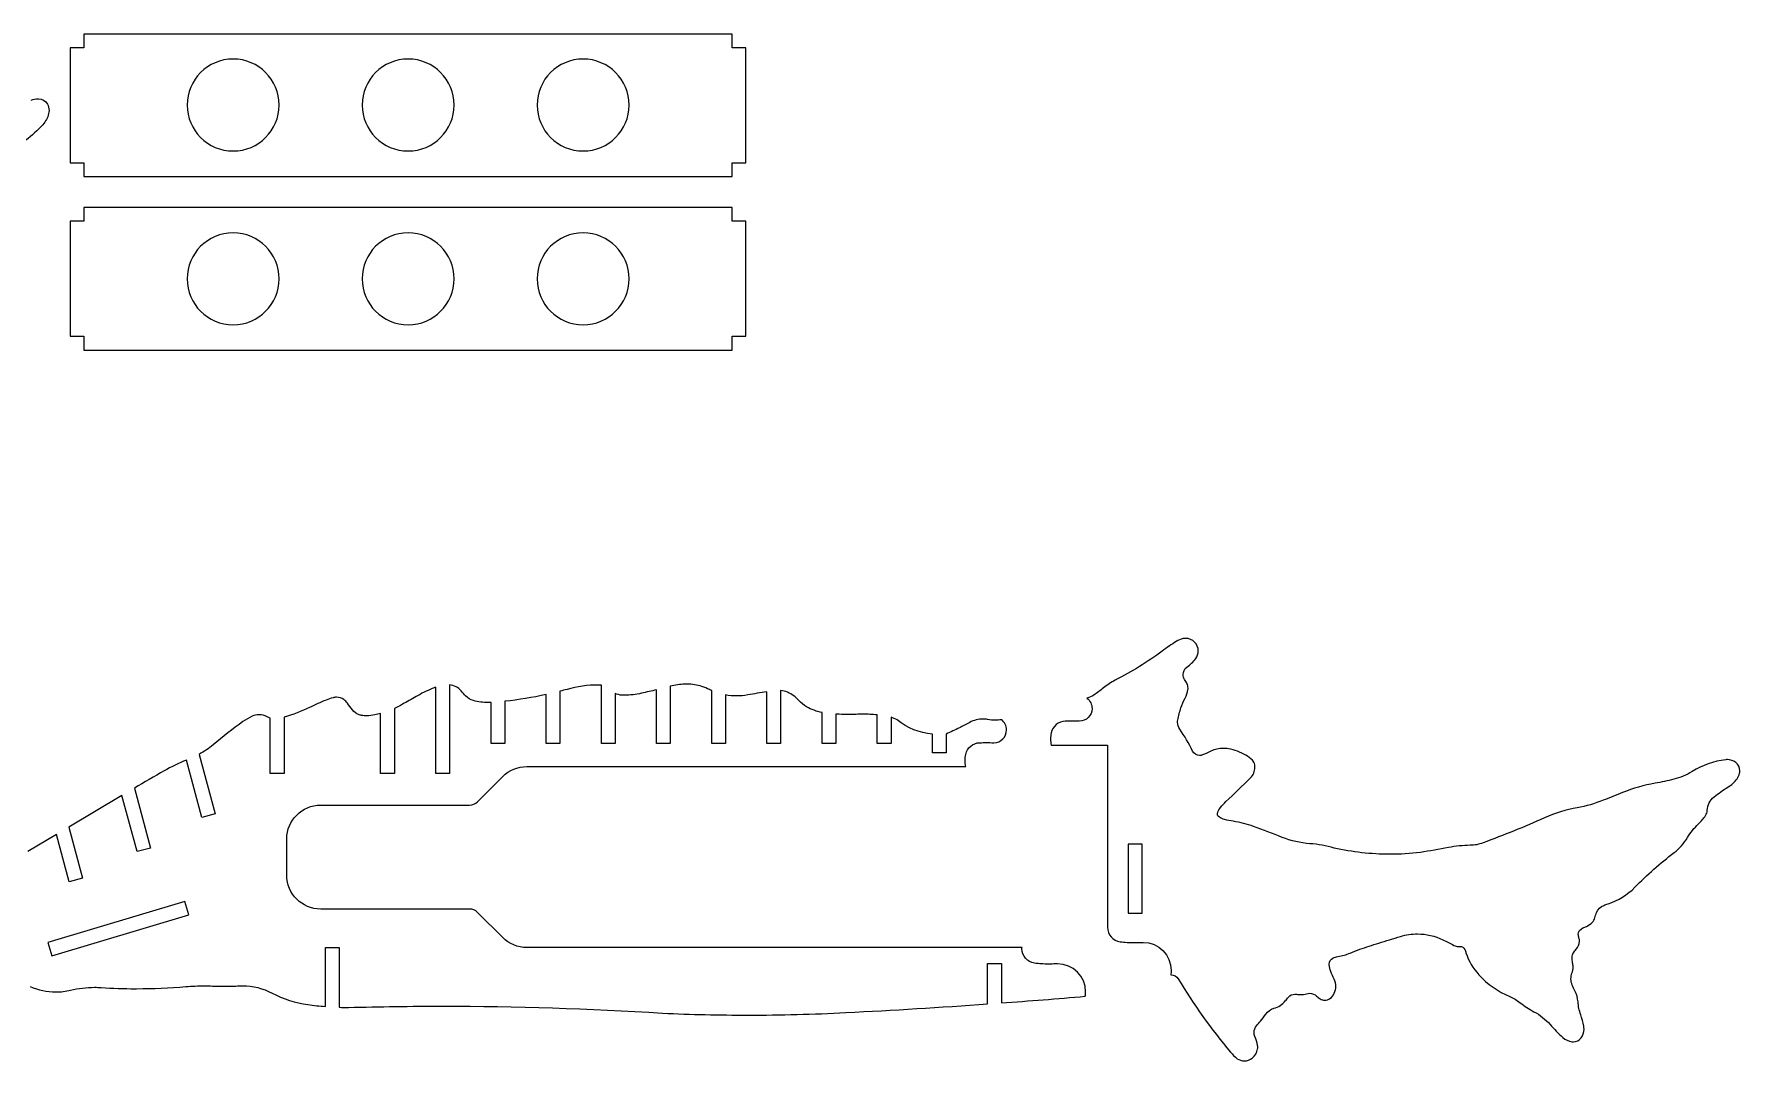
# Model space of a CAD drawing. Extents: x 0 to 1679, y -232 to 488.
# Drawn here: x 515 to 1072, y -232 to 103 of the extents above; entities that cross this region are included whole.
import ezdxf

# ---------------------------------------------------------------- set-up
doc = ezdxf.new("R2010")
doc.units = 0
doc.layers.get('0').update_dxf_attribs({"linetype": 'CONTINUOUS'})

msp = doc.modelspace()

# ---------------------------------------------------------------- linework, layer by layer
at = {"color": 2}
for points in [[(526.752503, 98.550442), (526.752503, 61.068773), (531.250419, 61.068773), (531.250419, 56.57456), (742.727697, 56.57456), (742.727697, 61.068773), (747.225587, 61.068773), (747.225587, 98.550442), (742.727697, 98.550442), (742.727697, 103.047432), (531.250419, 103.047432), (531.250419, 98.550442)], [(516.413644, 81.963236)], [(519.307154, 80.217436)], [(594.908561, 79.91888)], [(652.000246, 79.91888)], [(709.092858, 79.91888)], [(517.788313, 73.475218)], [(519.714533, 77.100724)], [(526.752503, 41.975884), (526.752503, 4.495141), (531.250419, 4.495141), (531.250419, 0.000003), (742.727697, 0.000003), (742.727697, 4.495141), (747.225587, 4.495141), (747.225587, 41.975884), (742.727697, 41.975884), (742.727697, 46.474727), (531.250419, 46.474727), (531.250419, 41.975884)], [(594.908561, 23.22063)], [(652.000246, 23.22063)], [(709.092858, 23.22063)]]:
    msp.add_lwpolyline(points, close=True, dxfattribs=at)
at = {"color": 7}
for points in [[(889.82169, -94.156765)], [(887.601227, -95.071695)], [(891.081689, -103.470787)], [(893.978188, -100.650196)], [(644.859275, -110.444912)], [(654.315509, -111.233688)], [(688.848688, -110.700526)], [(699.583945, -109.28826)], [(727.281296, -109.008966)], [(732.850113, -109.763399)], [(735.301504, -110.774927)], [(863.869134, -110.236024)], [(867.698475, -107.714968)], [(890.309344, -107.467609)], [(891.084387, -108.811322)], [(891.42361, -110.745876)], [(604.880839, -116.581182)], [(610.22992, -114.196043)], [(612.506448, -113.42211)], [(616.054193, -114.061264)], [(617.177085, -115.17553)], [(635.173699, -115.569653)], [(639.599384, -113.04156)], [(655.774475, -112.850848)], [(658.291721, -114.359238)], [(704.996103, -112.25998)], [(707.610663, -112.651405)], [(713.149503, -111.982274)], [(747.788541, -112.537714)], [(762.808037, -112.828649)], [(764.485946, -114.335928)], [(767.024914, -116.362795)], [(858.444461, -113.592951)], [(860.715909, -112.578724)], [(889.148272, -116.729428)], [(890.48807, -113.580489)], [(583.072346, -121.230361)], [(586.130903, -119.459399)], [(591.019635, -119.675167)], [(618.87952, -117.422081)], [(620.844051, -118.930497)], [(621.799038, -119.190291)], [(626.105079, -119.0571)], [(777.64214, -118.820774)], [(783.177832, -118.860514)], [(796.603584, -120.697649)], [(820.23675, -121.482059)], [(825.448433, -120.436346)], [(826.047449, -120.503683)], [(830.547456, -120.598721)], [(851.383209, -121.102832)], [(855.861467, -121.102832)], [(816.856883, -123.233918)], [(846.824332, -124.907223)], [(888.760737, -123.693076)], [(573.379785, -128.77768)], [(818.927327, -131.912992)], [(823.486203, -128.108602)], [(827.964461, -128.108602)], [(892.947689, -130.852807)], [(896.160075, -132.087908)], [(898.931638, -130.862173)], [(904.677621, -130.113588)], [(910.295863, -132.178634)], [(557.427421, -137.289352)], [(912.436818, -133.816352)], [(913.204877, -135.280794)], [(1055.923006, -137.519169)], [(1066.894615, -133.651649)], [(1070.166267, -134.556735)], [(1071.405549, -138.087812)], [(911.830737, -139.574479)], [(1033.250278, -144.358807)], [(1043.834352, -141.340335)], [(1049.95308, -140.040225)], [(1067.598407, -142.593295)], [(1070.613043, -139.864568)], [(902.076687, -149.206265)], [(903.800871, -147.327829)], [(1018.443771, -149.331307)], [(1026.862389, -146.902114)], [(1060.858464, -150.16784)], [(1063.066835, -145.791658)], [(901.142258, -150.905551)], [(901.67124, -152.400738)], [(903.401271, -153.139561)], [(906.212548, -153.745642)], [(1060.303447, -151.865989)], [(876.446764, -183.726055), (876.446764, -161.226577), (871.946784, -161.226577), (871.946784, -183.726055)], [(922.181158, -158.979074)], [(931.220965, -161.046819)], [(987.704082, -160.798349)], [(1054.385724, -159.080594)], [(939.113009, -162.466494)], [(967.292986, -163.891566)], [(976.39587, -162.308326)], [(983.535413, -161.581939)], [(1050.032878, -163.971338)], [(1037.24747, -175.273253)], [(519.461856, -193.310534), (520.751858, -197.621681), (565.432496, -184.256307), (564.142123, -179.94516)], [(1024.756094, -183.476077)], [(1027.061806, -181.176187)], [(1028.496244, -180.634399)], [(1020.280985, -188.546288)], [(1021.459915, -188.04813)], [(1023.373832, -186.703253)], [(1024.188643, -185.232937)], [(869.281027, -193.015497)], [(876.158077, -193.254204)], [(953.681973, -193.475581)], [(960.782914, -191.299145)], [(974.61959, -192.364357)], [(978.216812, -194.221071)], [(980.059026, -194.583233)], [(1019.004635, -191.821035)], [(841.379683, -200.02124)], [(848.256733, -200.259974)], [(938.727115, -198.355265)], [(940.360626, -197.865283)], [(947.487707, -195.504776)], [(981.720583, -195.555391)], [(982.143493, -196.701619)], [(1016.744141, -198.079939)], [(1016.928291, -199.876275)], [(1017.172977, -196.637325)], [(1018.108835, -195.456807)], [(885.830001, -203.818858)], [(937.509634, -200.543766)], [(938.056475, -202.738035)], [(939.141955, -205.252926)], [(986.309755, -203.790918)], [(1016.725038, -203.304825)], [(526.865956, -208.839406)], [(536.883769, -207.977499)], [(548.40378, -208.354107)], [(564.508756, -207.679869)], [(573.18947, -207.478098)], [(582.018934, -207.423594)], [(592.630683, -209.811882)], [(924.195272, -211.144932)], [(926.801682, -210.172853)], [(930.136782, -210.000292)], [(933.415022, -210.78277)], [(939.178917, -209.858528)], [(996.403106, -210.919957)], [(1016.83484, -207.189147)], [(1017.706113, -209.062106)], [(604.308466, -213.552429)], [(719.962682, -216.337645)], [(779.856412, -216.141271)], [(916.808449, -216.651811)], [(919.485265, -214.749219)], [(923.198957, -212.352729)], [(934.534765, -211.638803)], [(937.772154, -211.554745)], [(999.790037, -212.917588)], [(1004.308036, -215.84806)], [(1018.689886, -212.646892)], [(1019.55809, -216.846227)], [(913.804767, -220.423843)], [(1009.595152, -220.063004)], [(1020.548902, -220.549044)], [(913.285549, -223.975081)], [(914.164997, -226.894599)], [(914.164997, -228.008124)], [(1013.720165, -224.265831)], [(1019.715041, -224.412305)], [(905.303969, -229.059711)], [(907.483104, -231.179288)], [(912.362153, -230.986909)]]:
    msp.add_lwpolyline(points, close=True, dxfattribs=at)
for points in [[(883.054521, -98.194916), (883.054521, -98.193328)], [(650.544959, -109.222035), (650.544959, -138.160625), (646.045269, -138.160625), (646.045269, -109.997026)], [(704.546629, -112.081202), (704.546629, -112.081202), (704.546629, -128.40975), (700.046992, -128.40975), (700.046992, -109.317073)], [(722.546471, -109.703021), (722.546471, -128.40975), (718.046411, -128.40975), (718.046411, -110.839194)], [(740.54626, -112.536153), (740.54626, -128.40975), (736.046174, -128.40975), (736.046174, -111.127802)], [(758.547161, -111.074383), (758.547161, -128.40975), (754.047525, -128.40975), (754.047525, -111.461547)], [(668.547447, -114.605379), (668.547447, -128.40975), (664.045879, -128.40975), (664.045879, -115.00117)], [(686.546839, -111.325631), (686.546839, -128.40975), (682.047229, -128.40975), (682.047229, -112.404073)], [(596.544426, -119.787747), (596.544426, -138.160625), (592.044737, -138.160625), (592.044737, -120.134007)], [(632.545196, -116.899793), (632.545196, -138.160625), (628.04548, -138.160625), (628.04548, -118.558175)], [(776.546924, -118.75185), (776.546924, -128.40975), (772.046917, -128.40975), (772.046917, -118.246258)], [(794.546687, -119.789387), (794.546687, -128.40975), (790.046706, -128.40975), (790.046706, -119.029504)], [(888.130209, -120.666005), (888.130209, -120.664682)], [(812.547667, -125.279465), (812.547667, -131.402082), (808.046469, -131.402082), (808.046469, -125.333255)], [(568.823607, -131.904817), (568.823607, -131.904817), (574.053123, -151.350739), (569.706945, -152.514509), (564.669808, -133.788729)], [(846.824332, -128.904124), (846.824332, -128.904124), (865.196337, -128.904151)], [(865.196337, -128.904151), (865.196337, -187.917955)], [(675.725169, -135.909894), (675.725169, -135.909894), (818.927327, -135.909894)], [(547.699486, -142.895159), (547.69684, -142.895159), (552.963715, -162.478188), (548.617537, -163.643545), (543.636861, -145.291252), (526.281359, -155.615532), (530.750965, -172.291478), (526.405184, -173.456465), (522.266598, -158.004587), (512.945962, -163.558191)], [(659.680571, -147.370268), (659.680571, -147.370268), (667.900197, -139.151093)], [(608.488644, -148.45035), (657.07305, -148.45035)], [(912.86674, -155.439901), (912.864094, -155.439901)], [(1007.789582, -152.618834), (1007.792228, -152.618834)], [(1058.012949, -154.580958), (1058.012949, -154.582281)], [(597.422314, -171.318579), (597.422314, -159.516204)], [(657.07305, -182.383718), (608.488644, -182.383718)], [(667.900197, -191.683267), (659.680571, -183.463721)], [(667.898424, -191.683267), (667.900197, -191.683267)], [(1018.84652, -191.252023), (1018.84652, -191.251229)], [(610.046273, -214.152292), (610.046273, -194.923645), (614.544771, -194.923645), (614.547417, -214.411637)], [(837.294993, -194.923725), (837.294993, -194.923725), (675.723397, -194.923725)], [(826.045544, -213.338222), (826.045544, -213.337428), (826.045544, -200.174566), (830.545551, -200.174566), (830.545551, -213.011779)], [(944.383906, -196.721754), (944.383906, -196.721489)], [(888.198789, -205.126349), (888.198789, -205.126614)], [(857.928656, -210.824866), (857.928656, -210.824601)], [(617.520646, -214.481381), (617.518, -214.481381)], [(915.051113, -218.929), (915.051113, -218.928736)], [(1016.701622, -225.680426), (1016.701622, -225.68122)]]:
    msp.add_lwpolyline(points, dxfattribs=at)
at = {"color": 2}
for points in [[(579.909914, 94.910992), (571.632133, 94.910992), (564.912219, 88.193909), (564.912219, 79.91888)], [(594.908561, 79.91888), (594.908561, 88.193909), (588.188647, 94.910992), (579.909914, 94.910992)], [(637.002552, 94.910992), (628.723819, 94.910992), (622.003905, 88.193909), (622.003905, 79.91888)], [(652.000246, 79.91888), (652.000246, 88.193909), (645.280333, 94.910992), (637.002552, 94.910992)], [(694.094238, 94.910992), (685.816431, 94.910992), (679.096543, 88.193909), (679.096543, 79.91888)], [(709.092858, 79.91888), (709.092858, 88.193909), (702.372971, 94.910992), (694.094238, 94.910992)], [(514.02144, 81.519583), (514.756215, 81.812556), (515.541207, 81.966014), (516.331782, 81.966014)], [(516.331782, 81.966014), (516.360622, 81.966014), (516.383879, 81.963236), (516.413644, 81.963236)], [(516.413644, 81.963236), (517.620885, 81.946488), (518.730495, 81.280532), (519.307154, 80.217436)], [(519.307154, 80.217436), (519.655002, 79.580346), (519.839152, 78.863246), (519.839152, 78.134054)], [(519.839152, 78.134054), (519.839152, 77.786206), (519.796369, 77.439258), (519.714533, 77.100724)], [(564.912219, 79.91888), (564.912219, 71.644804), (571.632133, 64.926768), (579.909914, 64.926768)], [(579.909914, 64.926768), (588.188647, 64.926768), (594.908561, 71.644804), (594.908561, 79.91888)], [(622.003905, 79.91888), (622.003905, 71.644804), (628.723819, 64.926768), (637.002552, 64.926768)], [(637.002552, 64.926768), (645.280333, 64.926768), (652.000246, 71.644804), (652.000246, 79.91888)], [(679.096543, 79.91888), (679.096543, 71.644804), (685.816431, 64.926768), (694.094238, 64.926768)], [(694.094238, 64.926768), (702.372971, 64.926768), (709.092858, 71.644804), (709.092858, 79.91888)], [(517.788313, 73.475218), (516.111358, 71.640173), (514.277213, 69.953905), (512.302654, 68.445303)], [(519.714533, 77.100724), (519.379703, 75.75209), (518.720255, 74.508548), (517.788313, 73.475218)], [(579.909914, 38.212742), (571.632133, 38.212742), (564.912219, 31.495632), (564.912219, 23.22063)], [(594.908561, 23.22063), (594.908561, 31.495632), (588.188647, 38.212742), (579.909914, 38.212742)], [(637.002552, 38.212742), (628.723819, 38.212742), (622.003905, 31.495632), (622.003905, 23.22063)], [(652.000246, 23.22063), (652.000246, 31.495632), (645.280333, 38.212742), (637.002552, 38.212742)], [(694.094238, 38.212742), (685.816431, 38.212742), (679.096543, 31.495632), (679.096543, 23.22063)], [(709.092858, 23.22063), (709.092858, 31.495632), (702.372971, 38.212742), (694.094238, 38.212742)], [(564.912219, 23.22063), (564.912219, 14.941897), (571.632133, 8.229444), (579.909914, 8.229444)], [(579.909914, 8.229444), (588.188647, 8.229444), (594.908561, 14.941897), (594.908561, 23.22063)], [(622.003905, 23.22063), (622.003905, 14.941897), (628.723819, 8.229444), (637.002552, 8.229444)], [(637.002552, 8.229444), (645.280333, 8.229444), (652.000246, 14.941897), (652.000246, 23.22063)], [(679.096543, 23.22063), (679.096543, 14.941897), (685.816431, 8.229444), (694.094238, 8.229444)], [(694.094238, 8.229444), (702.372971, 8.229444), (709.092858, 14.941897), (709.092858, 23.22063)]]:
    msp.add_open_spline(points, degree=3, dxfattribs=at)
at = {"color": 7}
for points in [[(889.82169, -94.156765), (889.034555, -94.329724), (888.282847, -94.638942), (887.601227, -95.071695)], [(890.696852, -94.061754), (890.402794, -94.061754), (890.10871, -94.094827), (889.82169, -94.156765)], [(894.808213, -98.172717), (894.808213, -95.90283), (892.966739, -94.061754), (890.696852, -94.061754)], [(883.054521, -98.193328), (878.209736, -101.78629), (873.072163, -104.972588), (867.698475, -107.714968)], [(887.601227, -95.071695), (886.048441, -96.057029), (884.531796, -97.098482), (883.054521, -98.194916)], [(893.978188, -100.650196), (894.516827, -99.937012), (894.808213, -99.067326), (894.808213, -98.172717)], [(889.845079, -105.876564), (889.845079, -104.923164), (890.305428, -104.025803), (891.081689, -103.470787)], [(891.081689, -103.470787), (892.185081, -102.683678), (893.161896, -101.732898), (893.978188, -100.650196)], [(644.859275, -110.444912), (643.050953, -111.193868), (641.293644, -112.062072), (639.599384, -113.04156)], [(646.045269, -109.997026), (645.645272, -110.131778), (645.249588, -110.281347), (644.859275, -110.444912)], [(654.315509, -111.233688), (653.367507, -110.099922), (652.015195, -109.377451), (650.544959, -109.222035)], [(655.774475, -112.850848), (655.27047, -112.328534), (654.784034, -111.788705), (654.315509, -111.233688)], [(688.848688, -110.700526), (688.083381, -110.916294), (687.315295, -111.125024), (686.546839, -111.325631)], [(699.057742, -109.284), (695.606173, -109.284), (692.170955, -109.7607), (688.848688, -110.700526)], [(699.583945, -109.28826), (699.407838, -109.285482), (699.232208, -109.284), (699.057742, -109.284)], [(700.046992, -109.317073), (699.892793, -109.300351), (699.737774, -109.289398), (699.583945, -109.28826)], [(718.046411, -110.839194), (716.418377, -111.234879), (714.784496, -111.616937), (713.149503, -111.982274)], [(727.281296, -109.008966), (725.684853, -109.086145), (724.099284, -109.319772), (722.546471, -109.703021)], [(728.03303, -108.991503), (727.782972, -108.991503), (727.531353, -108.996901), (727.281296, -109.008966)], [(732.850113, -109.763399), (731.294919, -109.250848), (729.669213, -108.991503), (728.03303, -108.991503)], [(735.301504, -110.774927), (734.510109, -110.377629), (733.689821, -110.039544), (732.850113, -109.763399)], [(736.046174, -111.127802), (735.796116, -111.015222), (735.547646, -110.897165), (735.301504, -110.774927)], [(762.808037, -112.828649), (761.576931, -111.861518), (760.101218, -111.254326), (758.547161, -111.074383)], [(863.869134, -110.236024), (862.859193, -111.070308), (861.805278, -111.853528), (860.715909, -112.578724)], [(867.698475, -107.714968), (866.334151, -108.412912), (865.049255, -109.259209), (863.869134, -110.236024)], [(890.309344, -107.467609), (890.005893, -106.992417), (889.845079, -106.439809), (889.845079, -105.876564)], [(891.084387, -108.811322), (890.846792, -108.352534), (890.586997, -107.904648), (890.309344, -107.467609)], [(890.48807, -113.580489), (890.972998, -112.702628), (891.290419, -111.740603), (891.42361, -110.745876)], [(891.452873, -110.314684), (891.452873, -109.790889), (891.32627, -109.27593), (891.084387, -108.811322)], [(891.42361, -110.745876), (891.443189, -110.602922), (891.452873, -110.458829), (891.452873, -110.314684)], [(604.880839, -116.581182), (602.200027, -117.889044), (599.410631, -118.962062), (596.544426, -119.787747)], [(610.22992, -114.196043), (608.420382, -114.929388), (606.63545, -115.72507), (604.880839, -116.581182)], [(612.506448, -113.42211), (611.732912, -113.636687), (610.973082, -113.896111), (610.22992, -114.196043)], [(613.614126, -113.272567), (613.24027, -113.272567), (612.866678, -113.323182), (612.506448, -113.42211)], [(616.054193, -114.061264), (615.345348, -113.548713), (614.490796, -113.272567), (613.614126, -113.272567)], [(617.177085, -115.17553), (616.866279, -114.746773), (616.485728, -114.370482), (616.054193, -114.061264)], [(618.87952, -117.422081), (618.294129, -116.688285), (617.726598, -115.938139), (617.177085, -115.17553)], [(635.173699, -115.569653), (634.317666, -116.050719), (633.439779, -116.495907), (632.545196, -116.899793)], [(639.599384, -113.04156), (638.129545, -113.892222), (636.653752, -114.735819), (635.173699, -115.569653)], [(658.291721, -114.359238), (657.332765, -114.092855), (656.463053, -113.570541), (655.774475, -112.850848)], [(663.162515, -115.021781), (661.516568, -115.021781), (659.878427, -114.798975), (658.291721, -114.359238)], [(664.045879, -115.00117), (663.751795, -115.013605), (663.456599, -115.021781), (663.162515, -115.021781)], [(682.047229, -112.404073), (677.589609, -113.38401), (673.082987, -114.118943), (668.547447, -114.605379)], [(704.996103, -112.25998), (704.842274, -112.210503), (704.692361, -112.150125), (704.546629, -112.081202)], [(707.448685, -112.652993), (706.615961, -112.652993), (705.78599, -112.519801), (704.996103, -112.25998)], [(707.610663, -112.651405), (707.557349, -112.651405), (707.502448, -112.652993), (707.448685, -112.652993)], [(713.149503, -111.982274), (711.330228, -112.389282), (709.473964, -112.613252), (707.610663, -112.651405)], [(744.16957, -112.869898), (742.954736, -112.869898), (741.741516, -112.757318), (740.54626, -112.536153)], [(747.788541, -112.537714), (746.594477, -112.758879), (745.382764, -112.869898), (744.16957, -112.869898)], [(754.047525, -111.461547), (751.955993, -111.794155), (749.868828, -112.152904), (747.788541, -112.537714)], [(764.485946, -114.335928), (763.960959, -113.797633), (763.398905, -113.293258), (762.808037, -112.828649)], [(767.024914, -116.362795), (766.097629, -115.795264), (765.244268, -115.11367), (764.485946, -114.335928)], [(772.046917, -118.246258), (770.268891, -117.945585), (768.562646, -117.30532), (767.024914, -116.362795)], [(860.715909, -112.578724), (860.021854, -113.041851), (859.252287, -113.385333), (858.444461, -113.592951)], [(858.444461, -113.592951), (859.509304, -114.3758), (860.139832, -115.62093), (860.139832, -116.944005)], [(888.130209, -120.664682), (888.407862, -119.338537), (888.747085, -118.025225), (889.148272, -116.729428)], [(889.148272, -116.729428), (889.485166, -115.63736), (889.93427, -114.582255), (890.48807, -113.580489)], [(583.072346, -121.230361), (579.745792, -123.619866), (576.511182, -126.138223), (573.379785, -128.77768)], [(586.130903, -119.459399), (585.056297, -119.947026), (584.031196, -120.542153), (583.072346, -121.230361)], [(588.364939, -118.969047), (587.594154, -118.969047), (586.831546, -119.136501), (586.130903, -119.459399)], [(591.019635, -119.675167), (590.211519, -119.212119), (589.296589, -118.969047), (588.364939, -118.969047)], [(592.044737, -120.134007), (591.687206, -120.018728), (591.343697, -119.863338), (591.019635, -119.675167)], [(620.844051, -118.930497), (620.075992, -118.596725), (619.400246, -118.077136), (618.87952, -117.422081)], [(621.799038, -119.190291), (621.47069, -119.144756), (621.14938, -119.05829), (620.844051, -118.930497)], [(623.596485, -119.330547), (622.99432, -119.330547), (622.392578, -119.283742), (621.799038, -119.190291)], [(626.105079, -119.0571), (625.280981, -119.238207), (624.438495, -119.330547), (623.596485, -119.330547)], [(628.04548, -118.558175), (627.403627, -118.743595), (626.756695, -118.909859), (626.105079, -119.0571)], [(777.64214, -118.820774), (777.27646, -118.802835), (776.911123, -118.779446), (776.546924, -118.75185)], [(780.821479, -118.905679), (779.760897, -118.905679), (778.700024, -118.876866), (777.64214, -118.820774)], [(783.177832, -118.860514), (782.393395, -118.890889), (781.606286, -118.905679), (780.821479, -118.905679)], [(785.292673, -118.818075), (784.587744, -118.818075), (783.882814, -118.833209), (783.177832, -118.860514)], [(790.046706, -119.029504), (788.466588, -118.889328), (786.879459, -118.818075), (785.292673, -118.818075)], [(796.603584, -120.697649), (795.948079, -120.330751), (795.259871, -120.025792), (794.546687, -119.789387)], [(808.046469, -125.333255), (803.861105, -124.943021), (799.880634, -123.330147), (796.603584, -120.697649)], [(820.23675, -121.482059), (819.120896, -122.086579), (817.994538, -122.671943), (816.856883, -123.233918)], [(824.540092, -120.391129), (823.03829, -120.391129), (821.558687, -120.766202), (820.23675, -121.482059)], [(825.448433, -120.436346), (825.14776, -120.406343), (824.843913, -120.391129), (824.540092, -120.391129)], [(826.047449, -120.503683), (825.848403, -120.479156), (825.64777, -120.455767), (825.448433, -120.436346)], [(828.533104, -120.774378), (827.697682, -120.774378), (826.863742, -120.683626), (826.047449, -120.503683)], [(830.547456, -120.598721), (829.882638, -120.715191), (829.207659, -120.774378), (828.533104, -120.774378)], [(832.242827, -123.949801), (832.242827, -122.626726), (831.612298, -121.38157), (830.547456, -120.598721)], [(851.383209, -121.102832), (849.167111, -121.164718), (847.281982, -122.737824), (846.824332, -124.907223)], [(853.621584, -121.071267), (852.875723, -121.071267), (852.127878, -121.081004), (851.383209, -121.102832)], [(855.861467, -121.102832), (855.115209, -121.081004), (854.368952, -121.071267), (853.621584, -121.071267)], [(855.979444, -121.104419), (855.939757, -121.104419), (855.901128, -121.102832), (855.861467, -121.102832)], [(860.139832, -116.944005), (860.139832, -119.241197), (858.27698, -121.104419), (855.979444, -121.104419)], [(888.04914, -121.453484), (888.04914, -121.188292), (888.076816, -120.924212), (888.130209, -120.666005)], [(888.760737, -123.693076), (888.29806, -123.037571), (888.04914, -122.254272), (888.04914, -121.453484)], [(816.856883, -123.233918), (815.43181, -123.93853), (813.994567, -124.621631), (812.547667, -125.279465)], [(828.082413, -128.110189), (830.379975, -128.110189), (832.242827, -126.246967), (832.242827, -123.949801)], [(846.824332, -124.907223), (846.685743, -125.563918), (846.615602, -126.234558), (846.615602, -126.905277)], [(846.615602, -126.905277), (846.615602, -127.577133), (846.685743, -128.247402), (846.824332, -128.904124)], [(892.947689, -130.852807), (891.760504, -128.350801), (890.358768, -125.954311), (888.760737, -123.693076)], [(573.379785, -128.77768), (571.967545, -129.967564), (570.440767, -131.016055), (568.823607, -131.904817)], [(818.718597, -133.911073), (818.718597, -133.240328), (818.788738, -132.569688), (818.927327, -131.912992)], [(818.927327, -131.912992), (819.384976, -129.743621), (821.270106, -128.170488), (823.486203, -128.108602)], [(823.486203, -128.108602), (824.232461, -128.0868), (824.978691, -128.077037), (825.724578, -128.077037)], [(825.724578, -128.077037), (826.471947, -128.077037), (827.218204, -128.0868), (827.964461, -128.108602)], [(827.964461, -128.108602), (828.004123, -128.108602), (828.042752, -128.110189), (828.082413, -128.110189)], [(895.203897, -132.278699), (894.239173, -132.278699), (893.361312, -131.723709), (892.947689, -130.852807)], [(896.160075, -132.087908), (895.856254, -132.214432), (895.532271, -132.278699), (895.203897, -132.278699)], [(898.931638, -130.862173), (898.0179, -131.292148), (897.092863, -131.701881), (896.160075, -132.087908)], [(902.973995, -129.958198), (901.576572, -129.958198), (900.197034, -130.267416), (898.931638, -130.862173)], [(904.677621, -130.113588), (904.115566, -130.0104), (903.545416, -129.958198), (902.973995, -129.958198)], [(910.295863, -132.178634), (908.555248, -131.172979), (906.654984, -130.473447), (904.677621, -130.113588)], [(912.436818, -133.816352), (911.796447, -133.180347), (911.076384, -132.629246), (910.295863, -132.178634)], [(557.427421, -137.289352), (554.171009, -139.133154), (550.927032, -141.00307), (547.699486, -142.895159)], [(564.669808, -133.788729), (562.183042, -134.797109), (559.763163, -135.966356), (557.427421, -137.289352)], [(667.900197, -139.151093), (669.974927, -137.076363), (672.79049, -135.909894), (675.725169, -135.909894)], [(818.927327, -135.909894), (818.788738, -135.253198), (818.718597, -134.582903), (818.718597, -133.911073)], [(911.830737, -139.574479), (912.758102, -138.670424), (913.281606, -137.430005), (913.281606, -136.135716)], [(913.204877, -135.280794), (913.104388, -134.725804), (912.835201, -134.214814), (912.436818, -133.816352)], [(913.281606, -136.135716), (913.281606, -135.848325), (913.255412, -135.562787), (913.204877, -135.280794)], [(1055.923006, -137.519169), (1054.079204, -138.670424), (1052.063661, -139.522277), (1049.95308, -140.040225)], [(1066.894615, -133.651649), (1062.996694, -134.117024), (1059.249559, -135.438962), (1055.923006, -137.519169)], [(1067.426666, -133.619687), (1067.24794, -133.619687), (1067.070695, -133.631011), (1066.894615, -133.651649)], [(1070.166267, -134.556735), (1069.381831, -133.949543), (1068.417107, -133.619687), (1067.426666, -133.619687)], [(1071.501778, -137.279986), (1071.501778, -136.215144), (1071.008727, -135.207981), (1070.166267, -134.556735)], [(1070.613043, -139.864568), (1070.990815, -139.329819), (1071.261484, -138.725405), (1071.405549, -138.087812)], [(1071.405549, -138.087812), (1071.470213, -137.824128), (1071.501778, -137.552242), (1071.501778, -137.279986)], [(903.800871, -147.327829), (906.48872, -144.75727), (909.166727, -142.171497), (911.830737, -139.574479)], [(1033.250278, -144.358807), (1031.120594, -145.203595), (1028.990883, -146.05304), (1026.862389, -146.902114)], [(1043.834352, -141.340335), (1040.215302, -141.989993), (1036.669091, -143.002659), (1033.250278, -144.358807)], [(1049.95308, -140.040225), (1047.928991, -140.537615), (1045.887333, -140.970738), (1043.834352, -141.340335)], [(1063.066835, -145.791658), (1064.497014, -144.618602), (1066.012468, -143.548283), (1067.598407, -142.593295)], [(1067.598407, -142.593295), (1068.774268, -141.893764), (1069.79937, -140.964891), (1070.613043, -139.864568)], [(597.422314, -159.516204), (597.422314, -153.404832), (602.377272, -148.45035), (608.488644, -148.45035)], [(657.07305, -148.45035), (658.049839, -148.45035), (658.988104, -148.061228), (659.680571, -147.370268)], [(901.142258, -150.905551), (901.351067, -150.287458), (901.668462, -149.711778), (902.076687, -149.206265)], [(902.076687, -149.206265), (902.609849, -148.542584), (903.186694, -147.915892), (903.800871, -147.327829)], [(1018.443771, -149.331307), (1014.776514, -150.008614), (1011.20149, -151.111953), (1007.789582, -152.618834)], [(1026.862389, -146.902114), (1024.144616, -147.986033), (1021.322438, -148.800817), (1018.443771, -149.331307)], [(1060.303447, -151.865989), (1060.636081, -151.359285), (1060.828539, -150.772334), (1060.858464, -150.16784)], [(1060.858464, -150.16784), (1060.9453, -148.462733), (1061.747649, -146.873248), (1063.066835, -145.791658)], [(901.072223, -151.323434), (901.072223, -151.180506), (901.095506, -151.039113), (901.142258, -150.905551)], [(901.67124, -152.400738), (901.298865, -152.16981), (901.072223, -151.761584), (901.072223, -151.323434)], [(903.401271, -153.139561), (902.795269, -152.972106), (902.212577, -152.722128), (901.67124, -152.400738)], [(906.212548, -153.745642), (905.262985, -153.608164), (904.323159, -153.406419), (903.401271, -153.139561)], [(912.864094, -155.439901), (910.713772, -154.641442), (908.482435, -154.072799), (906.212548, -153.745642)], [(922.181158, -158.979074), (919.085612, -157.775537), (915.980303, -156.595416), (912.86674, -155.439901)], [(1007.792228, -152.618834), (1001.177777, -155.53994), (994.477945, -158.268667), (987.704082, -160.798349)], [(1054.385724, -159.080594), (1055.374974, -157.416788), (1056.598011, -155.901255), (1058.012949, -154.580958)], [(1058.012949, -154.582281), (1058.882661, -153.771756), (1059.652308, -152.859605), (1060.303447, -151.865989)], [(931.220965, -161.046819), (928.123858, -160.802238), (925.07734, -160.105802), (922.181158, -158.979074)], [(939.113009, -162.466494), (936.536973, -161.733439), (933.892013, -161.257507), (931.220965, -161.046819)], [(987.704082, -160.798349), (986.370053, -161.295289), (984.959004, -161.561328), (983.535413, -161.581939)], [(1050.032878, -163.971338), (1051.781668, -162.63461), (1053.260133, -160.9739), (1054.385724, -159.080594)], [(957.286101, -164.504235), (951.171659, -164.504235), (945.076321, -163.820314), (939.113009, -162.466494)], [(967.292986, -163.891566), (963.973471, -164.298971), (960.631704, -164.504235), (957.286101, -164.504235)], [(976.39587, -162.308326), (973.370439, -162.883186), (970.335192, -163.411718), (967.292986, -163.891566)], [(983.535413, -161.581939), (981.13895, -161.617419), (978.751112, -161.861259), (976.39587, -162.308326)], [(1037.24747, -175.273253), (1041.235006, -171.20666), (1045.507974, -167.429151), (1050.032878, -163.971338)], [(608.488644, -182.383718), (602.377272, -182.383718), (597.422314, -177.429131), (597.422314, -171.318579)], [(1028.496244, -180.634399), (1031.809145, -179.594878), (1034.816743, -177.752663), (1037.24747, -175.273253)], [(659.680571, -183.463721), (658.988104, -182.772735), (658.049839, -182.383718), (657.07305, -182.383718)], [(1024.188643, -185.232937), (1024.328872, -184.633153), (1024.518551, -184.04464), (1024.756094, -183.476077)], [(1024.756094, -183.476077), (1025.195805, -182.438805), (1026.023052, -181.613516), (1027.061806, -181.176187)], [(1027.061806, -181.176187), (1027.531918, -180.972484), (1028.009808, -180.791747), (1028.496244, -180.634399)], [(865.196337, -187.917955), (865.186547, -188.045378), (865.180991, -188.17349), (865.180991, -188.301654)], [(865.180991, -188.301654), (865.180991, -190.674728), (866.930152, -192.685641), (869.281027, -193.015497)], [(1018.777993, -190.696159), (1018.777993, -189.735352), (1019.3782, -188.875773), (1020.280985, -188.546288)], [(1020.280985, -188.546288), (1020.682146, -188.399444), (1021.076719, -188.233153), (1021.459915, -188.04813)], [(1021.459915, -188.04813), (1022.170374, -187.712824), (1022.818842, -187.257105), (1023.373832, -186.703253)], [(1023.373832, -186.703253), (1023.775019, -186.297409), (1024.058124, -185.788006), (1024.188643, -185.232937)], [(675.723397, -194.923725), (672.788718, -194.923725), (669.973154, -193.75805), (667.898424, -191.683267)], [(869.281027, -193.015497), (870.798042, -193.227746), (872.32871, -193.334849), (873.859404, -193.334849)], [(873.859404, -193.334849), (874.625902, -193.334849), (875.393881, -193.307227), (876.158077, -193.254204)], [(876.158077, -193.254204), (876.369559, -193.239811), (876.582654, -193.232005), (876.795644, -193.232005)], [(876.795644, -193.232005), (881.847942, -193.232005), (885.943771, -197.328576), (885.943771, -202.3809)], [(947.487707, -195.504776), (949.543387, -194.801725), (951.608381, -194.124472), (953.681973, -193.475581)], [(953.681973, -193.475581), (956.044094, -192.735912), (958.4114, -192.009551), (960.782914, -191.299145)], [(960.782914, -191.299145), (962.578773, -190.760506), (964.44599, -190.487112), (966.320166, -190.487112)], [(966.320166, -190.487112), (969.192192, -190.487112), (972.027943, -191.128965), (974.61959, -192.364357)], [(974.61959, -192.364357), (975.838261, -192.945091), (977.037882, -193.564375), (978.216812, -194.221071)], [(978.216812, -194.221071), (978.670176, -194.47224), (979.179948, -194.60469), (979.696415, -194.60469)], [(979.696415, -194.60469), (979.817144, -194.60469), (979.939488, -194.597255), (980.059026, -194.583233)], [(980.059026, -194.583233), (980.122553, -194.576274), (980.186741, -194.571988), (980.250267, -194.571988)], [(980.250267, -194.571988), (980.893337, -194.571988), (981.474441, -194.960634), (981.720583, -195.555391)], [(1018.108835, -195.456807), (1018.786168, -194.775214), (1019.166719, -193.85293), (1019.166719, -192.892122)], [(1018.84652, -191.251229), (1018.801382, -191.069751), (1018.777993, -190.88314), (1018.777993, -190.696159)], [(1019.004635, -191.821035), (1018.948146, -191.632943), (1018.894462, -191.442443), (1018.84652, -191.252023)], [(1019.166719, -192.892122), (1019.166719, -192.529113), (1019.111818, -192.168063), (1019.004635, -191.821035)], [(837.279647, -195.307424), (837.279647, -195.179233), (837.285203, -195.051148), (837.294993, -194.923725)], [(841.379683, -200.02124), (839.028807, -199.691384), (837.279647, -197.680498), (837.279647, -195.307424)], [(845.958033, -200.340592), (844.427366, -200.340592), (842.896698, -200.233489), (841.379683, -200.02124)], [(848.256733, -200.259974), (847.492537, -200.312996), (846.724557, -200.340592), (845.958033, -200.340592)], [(848.8943, -200.237775), (848.681284, -200.237775), (848.468215, -200.245554), (848.256733, -200.259974)], [(858.042427, -209.386273), (858.042427, -204.334345), (853.946598, -200.237775), (848.8943, -200.237775)], [(937.497199, -200.3108), (937.497199, -199.476966), (937.97546, -198.715945), (938.727115, -198.355265)], [(937.509634, -200.543766), (937.501432, -200.467037), (937.497199, -200.388747), (937.497199, -200.3108)], [(938.727115, -198.355265), (939.242444, -198.108356), (939.793174, -197.942383), (940.360626, -197.865283)], [(940.360626, -197.865283), (941.748339, -197.675233), (943.103296, -197.289655), (944.383906, -196.721754)], [(944.383906, -196.721489), (945.399271, -196.271274), (946.435327, -195.865059), (947.487707, -195.504776)], [(981.720583, -195.555391), (981.875523, -195.931682), (982.017366, -196.314481), (982.143493, -196.701619)], [(982.143493, -196.701619), (983.009316, -199.335308), (984.429811, -201.753176), (986.309755, -203.790918)], [(1016.740172, -198.314466), (1016.740172, -198.236546), (1016.742818, -198.157859), (1016.744141, -198.079939)], [(1016.928291, -199.876275), (1016.803249, -199.365206), (1016.740172, -198.84022), (1016.740172, -198.314466)], [(1016.744141, -198.079939), (1016.760809, -197.570537), (1016.909294, -197.073147), (1017.172977, -196.637325)], [(1017.095745, -201.260469), (1017.095745, -200.794644), (1017.039654, -200.329189), (1016.928291, -199.876275)], [(1017.172977, -196.637325), (1017.438169, -196.209679), (1017.752891, -195.812831), (1018.108835, -195.456807)], [(885.943771, -202.3809), (885.943771, -202.86231), (885.905592, -203.344116), (885.830001, -203.818858)], [(885.830001, -203.818858), (885.87244, -203.81727), (885.914905, -203.816159), (885.956207, -203.816159)], [(885.956207, -203.816159), (886.885106, -203.816159), (887.742356, -204.317756), (888.198789, -205.126349)], [(888.198789, -205.126614), (893.299082, -213.51716), (899.016199, -221.517102), (905.303969, -229.059711)], [(938.056475, -202.738035), (937.774853, -202.035434), (937.59065, -201.296611), (937.509634, -200.543766)], [(939.141955, -205.252926), (938.759817, -204.424489), (938.397259, -203.585548), (938.056475, -202.738035)], [(939.658395, -207.596473), (939.658395, -206.787509), (939.482738, -205.987118), (939.141955, -205.252926)], [(986.309755, -203.790918), (989.133124, -206.85265), (992.573765, -209.282186), (996.403106, -210.919957)], [(1016.397801, -205.113226), (1016.397801, -204.4959), (1016.509244, -203.882834), (1016.725038, -203.304825)], [(1016.83484, -207.189147), (1016.546232, -206.535599), (1016.397801, -205.827892), (1016.397801, -205.113226)], [(1016.725038, -203.304825), (1016.97073, -202.650881), (1017.095745, -201.958043), (1017.095745, -201.260469)], [(513.725345, -207.619544), (516.344958, -208.804005), (519.187747, -209.417441), (522.062128, -209.417441)], [(522.062128, -209.417441), (523.680769, -209.417441), (525.294013, -209.223025), (526.865956, -208.839406)], [(526.865956, -208.839406), (529.41474, -208.216233), (532.029247, -207.901167), (534.652458, -207.901167)], [(534.652458, -207.901167), (535.397128, -207.901167), (536.141798, -207.926884), (536.883769, -207.977499)], [(536.883769, -207.977499), (540.571743, -208.228695), (544.267893, -208.354901), (547.96526, -208.354901)], [(547.96526, -208.354901), (548.110886, -208.354901), (548.258127, -208.354107), (548.40378, -208.354107)], [(548.40378, -208.354107), (553.778949, -208.339634), (559.151049, -208.114183), (564.508756, -207.679869)], [(564.508756, -207.679869), (566.534035, -207.515907), (568.564739, -207.43296), (570.595522, -207.43296)], [(570.595522, -207.43296), (571.460947, -207.43296), (572.326744, -207.448571), (573.18947, -207.478098)], [(573.18947, -207.478098), (574.437325, -207.520564), (575.68637, -207.542392), (576.933933, -207.542392)], [(576.933933, -207.542392), (578.629304, -207.542392), (580.325124, -207.502255), (582.018934, -207.423594)], [(582.018934, -207.423594), (582.339106, -207.409174), (582.659278, -207.400999), (582.979371, -207.400999)], [(582.979371, -207.400999), (586.346035, -207.400999), (589.661265, -208.229092), (592.630683, -209.811882)], [(592.630683, -209.811882), (596.267646, -211.748764), (600.22359, -213.016118), (604.308466, -213.552429)], [(830.545551, -213.011779), (839.677327, -212.340743), (848.806326, -211.611234), (857.928656, -210.824866)], [(857.928656, -210.824601), (858.004248, -210.349859), (858.042427, -209.867683), (858.042427, -209.386273)], [(923.198957, -212.352729), (923.535877, -211.955086), (923.868115, -211.551597), (924.195272, -211.144932)], [(924.195272, -211.144932), (924.712083, -210.502709), (925.492233, -210.128456), (926.31559, -210.128456)], [(926.31559, -210.128456), (926.478785, -210.128456), (926.642377, -210.143617), (926.801682, -210.172853)], [(926.801682, -210.172853), (927.232027, -210.250349), (927.667478, -210.29009), (928.104491, -210.29009)], [(928.104491, -210.29009), (928.791481, -210.29009), (929.47699, -210.1923), (930.136782, -210.000292)], [(930.136782, -210.000292), (930.44563, -209.91073), (930.765802, -209.865143), (931.087456, -209.865143)], [(931.087456, -209.865143), (931.95177, -209.865143), (932.784494, -210.19349), (933.415022, -210.78277)], [(933.415022, -210.78277), (933.758531, -211.104424), (934.133604, -211.391921), (934.534765, -211.638803)], [(937.772154, -211.554745), (938.387522, -211.130168), (938.875546, -210.542449), (939.178917, -209.858528)], [(939.178917, -209.858528), (939.4952, -209.146561), (939.658395, -208.374956), (939.658395, -207.596473)], [(996.403106, -210.919957), (997.61249, -211.436794), (998.751283, -212.10865), (999.790037, -212.917588)], [(1017.706113, -209.062106), (1017.402292, -208.444409), (1017.110985, -207.819675), (1016.83484, -207.189147)], [(1018.689886, -212.646892), (1018.590959, -211.401287), (1018.257213, -210.184574), (1017.706113, -209.062106)], [(604.308466, -213.552429), (606.215344, -213.801746), (608.12807, -214.00267), (610.046273, -214.152292)], [(614.547417, -214.411637), (615.537885, -214.447488), (616.528697, -214.471644), (617.520646, -214.481381)], [(617.518, -214.481381), (627.7492, -214.204415), (637.985505, -214.065429), (648.220621, -214.065429)], [(648.220621, -214.065429), (672.15221, -214.065429), (696.077898, -214.823672), (719.962682, -216.337645)], [(719.962682, -216.337645), (729.267337, -216.760184), (738.580618, -216.971692), (747.893819, -216.971692)], [(747.893819, -216.971692), (758.553485, -216.971692), (769.210399, -216.694779), (779.856412, -216.141271)], [(779.856412, -216.141271), (795.260295, -215.371333), (810.659124, -214.436164), (826.045544, -213.338222)], [(915.051113, -218.928736), (915.669577, -218.195311), (916.256131, -217.43548), (916.808449, -216.651811)], [(916.808449, -216.651811), (917.455699, -215.730294), (918.401003, -215.058437), (919.485265, -214.749219)], [(919.485265, -214.749219), (920.931795, -214.336336), (922.226454, -213.501285), (923.198957, -212.352729)], [(934.534765, -211.638803), (935.002178, -211.92667), (935.540817, -212.079732), (936.088769, -212.079732)], [(936.088769, -212.079732), (936.690564, -212.079732), (937.277515, -211.895925), (937.772154, -211.554745)], [(999.790037, -212.917588), (1001.208125, -214.022567), (1002.719689, -215.003642), (1004.308036, -215.84806)], [(1004.308036, -215.84806), (1006.313816, -216.915627), (1008.107003, -218.344959), (1009.595152, -220.063004)], [(1019.55809, -216.846227), (1019.095334, -215.488491), (1018.802467, -214.076701), (1018.689886, -212.646892)], [(1020.548902, -220.549044), (1020.301543, -219.294152), (1019.970496, -218.057172), (1019.55809, -216.846227)], [(912.994242, -222.608799), (912.994242, -221.80682), (913.28285, -221.031406), (913.804767, -220.423843)], [(913.804767, -220.423843), (914.221089, -219.927247), (914.637411, -219.428269), (915.051113, -218.929)], [(1009.595152, -220.063004), (1010.881265, -221.548058), (1012.259241, -222.952519), (1013.720165, -224.265831)], [(1019.715041, -224.412305), (1020.317894, -223.566299), (1020.643543, -222.552522), (1020.643543, -221.513768)], [(1020.643543, -221.513768), (1020.643543, -221.18968), (1020.611979, -220.866438), (1020.548902, -220.549044)], [(912.362153, -230.986909), (913.314415, -230.254675), (913.958966, -229.191791), (914.164997, -228.008124)], [(913.285549, -223.975081), (913.09317, -223.545847), (912.994242, -223.079281), (912.994242, -222.608799)], [(914.164997, -226.894599), (914.001432, -225.887066), (913.704649, -224.905541), (913.285549, -223.975081)], [(914.210214, -227.450806), (914.210214, -227.264645), (914.19381, -227.078061), (914.164997, -226.894599)], [(914.164997, -228.008124), (914.193863, -227.823922), (914.210214, -227.637337), (914.210214, -227.450806)], [(1013.720165, -224.265831), (1014.555587, -225.016745), (1015.591616, -225.508659), (1016.701622, -225.680426)], [(1016.701622, -225.68122), (1016.859737, -225.705376), (1017.019016, -225.717812), (1017.178322, -225.717812)], [(1017.178322, -225.717812), (1018.185511, -225.717812), (1019.129597, -225.231375), (1019.715041, -224.412305)], [(905.303969, -229.059711), (905.962173, -229.832056), (906.692899, -230.542092), (907.483104, -231.179288)], [(907.483104, -231.179288), (908.161998, -231.649373), (908.968157, -231.901389), (909.794292, -231.901389)], [(909.794292, -231.901389), (910.729832, -231.901389), (911.636903, -231.578518), (912.362153, -230.986909)]]:
    msp.add_open_spline(points, degree=3, dxfattribs=at)

doc.saveas('drawing.dxf')
